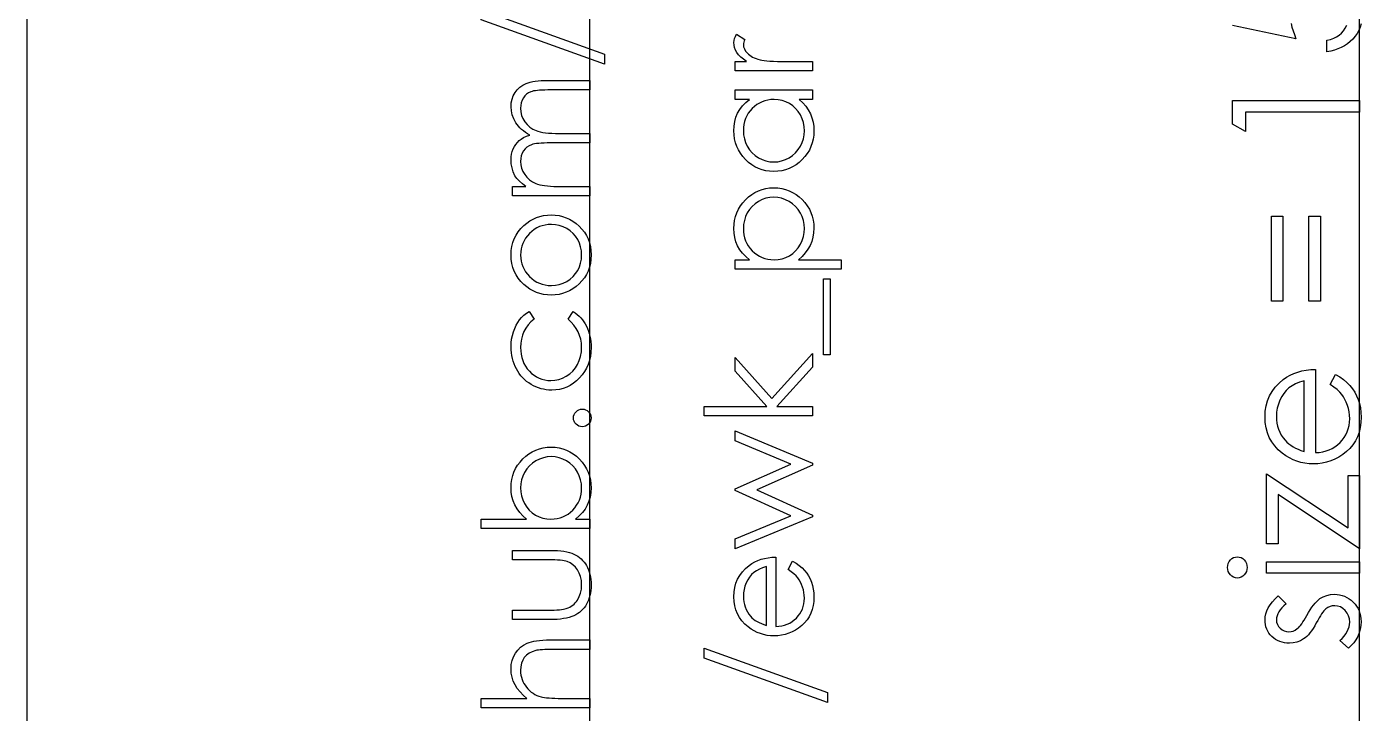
# Model space of a CAD drawing. Header units: millimetres. Extents: x -512 to -50, y 143 to 454.
# Drawn here: x -436.97 to -405.45, y 180.59 to 196.8 of the extents above; entities that cross this region are included whole.
import ezdxf

# ---------------------------------------------------------------- set-up
doc = ezdxf.new("R2010")
doc.units = ezdxf.units.MM

msp = doc.modelspace()

# ---------------------------------------------------------------- linework, layer by layer
at = {"color": 7, "linetype": 'Continuous', "lineweight": 25}
msp.add_line((-436.971, 335.946), (-436.971, 142.946), dxfattribs=at)
at = {"color": 7, "linetype": 'Continuous'}
for p, q in [((-423.672, 164.056), (-423.672, 293.248)), ((-405.491, 164.056), (-405.491, 293.248))]:
    msp.add_line(p, q, dxfattribs=at)
at = {"color": 7, "linetype": 'Continuous', "flags": 128}
for points in [[(-426.236, 197.197), (-423.32, 196.151), (-423.32, 196.151), (-423.32, 195.915), (-423.32, 195.915), (-426.236, 196.96), (-426.236, 196.96), (-426.236, 197.197)], [(-407.107, 196.877), (-407.085, 196.792), (-407.058, 196.704), (-407.027, 196.613), (-406.991, 196.517), (-406.991, 196.517), (-408.491, 196.825)], [(-405.447, 196.867), (-405.473, 196.788), (-405.507, 196.713), (-405.547, 196.642), (-405.595, 196.573), (-405.65, 196.509), (-405.712, 196.449), (-405.777, 196.396), (-405.846, 196.35), (-405.921, 196.309), (-405.999, 196.274), (-406.082, 196.247), (-406.169, 196.225), (-406.26, 196.21), (-406.26, 196.21), (-406.26, 196.479), (-406.26, 196.479), (-406.175, 196.5), (-406.099, 196.528), (-406.03, 196.562), (-405.971, 196.603), (-405.917, 196.65), (-405.87, 196.705), (-405.827, 196.767), (-405.79, 196.836)], [(-420.236, 195.754), (-420.236, 195.979), (-420.236, 195.979), (-419.967, 195.979), (-419.967, 195.979), (-420.041, 196.03), (-420.105, 196.082), (-420.157, 196.136), (-420.198, 196.191), (-420.229, 196.248), (-420.251, 196.306), (-420.264, 196.364), (-420.268, 196.424), (-420.268, 196.424), (-420.264, 196.471), (-420.253, 196.519), (-420.233, 196.569), (-420.206, 196.62), (-420.206, 196.62), (-420.011, 196.497), (-420.011, 196.497), (-420.025, 196.464), (-420.036, 196.434), (-420.042, 196.406), (-420.044, 196.382), (-420.044, 196.382), (-420.038, 196.328), (-420.02, 196.275), (-419.99, 196.224), (-419.948, 196.173), (-419.923, 196.148), (-419.894, 196.125), (-419.861, 196.104), (-419.826, 196.084), (-419.787, 196.065), (-419.744, 196.048), (-419.699, 196.033), (-419.65, 196.019), (-419.65, 196.019), (-419.607, 196.009), (-419.553, 196.001), (-419.49, 195.994), (-419.416, 195.989), (-419.333, 195.984), (-419.239, 195.981), (-419.136, 195.979), (-419.023, 195.979), (-419.023, 195.979), (-418.409, 195.979), (-418.409, 195.979), (-418.409, 195.754), (-418.409, 195.754), (-420.236, 195.754)], [(-425.499, 192.806), (-425.499, 193.03), (-425.499, 193.03), (-425.182, 193.03), (-425.182, 193.03), (-425.264, 193.092), (-425.334, 193.155), (-425.392, 193.219), (-425.438, 193.283), (-425.438, 193.283), (-425.479, 193.374), (-425.508, 193.467), (-425.525, 193.562), (-425.531, 193.66), (-425.531, 193.66), (-425.528, 193.726), (-425.518, 193.79), (-425.502, 193.853), (-425.479, 193.913), (-425.45, 193.971), (-425.417, 194.023), (-425.38, 194.069), (-425.339, 194.11), (-425.291, 194.146), (-425.233, 194.181), (-425.167, 194.212), (-425.09, 194.241), (-425.09, 194.241), (-425.143, 194.272), (-425.192, 194.304), (-425.238, 194.338), (-425.28, 194.373), (-425.32, 194.411), (-425.356, 194.45), (-425.389, 194.491), (-425.419, 194.534), (-425.468, 194.623), (-425.503, 194.716), (-425.524, 194.812), (-425.531, 194.912), (-425.531, 194.912), (-425.525, 195.003), (-425.508, 195.089), (-425.478, 195.17), (-425.436, 195.245), (-425.384, 195.313), (-425.323, 195.371), (-425.252, 195.42), (-425.172, 195.46), (-425.126, 195.476), (-425.076, 195.49), (-425.02, 195.503), (-424.959, 195.513), (-424.893, 195.52), (-424.821, 195.526), (-424.744, 195.529), (-424.662, 195.53), (-424.662, 195.53), (-423.672, 195.53), (-423.672, 195.53), (-423.672, 195.306), (-423.672, 195.306), (-424.663, 195.306), (-424.663, 195.306), (-424.733, 195.305), (-424.797, 195.303), (-424.856, 195.3), (-424.909, 195.295), (-424.957, 195.289), (-424.998, 195.282), (-425.034, 195.273), (-425.064, 195.263), (-425.116, 195.238), (-425.163, 195.206), (-425.204, 195.165), (-425.24, 195.118), (-425.269, 195.064), (-425.29, 195.005), (-425.303, 194.942), (-425.307, 194.873), (-425.307, 194.873), (-425.3, 194.788), (-425.282, 194.707), (-425.25, 194.63), (-425.207, 194.556), (-425.153, 194.489), (-425.09, 194.432), (-425.019, 194.384), (-424.94, 194.346), (-424.895, 194.331), (-424.843, 194.317), (-424.783, 194.306), (-424.717, 194.297), (-424.644, 194.29), (-424.564, 194.284), (-424.477, 194.281), (-424.383, 194.28), (-424.383, 194.28), (-423.672, 194.28), (-423.672, 194.28), (-423.672, 194.056), (-423.672, 194.056), (-424.601, 194.056), (-424.601, 194.056), (-424.68, 194.055), (-424.752, 194.053), (-424.818, 194.05), (-424.877, 194.045), (-424.93, 194.039), (-424.975, 194.032), (-425.015, 194.024), (-425.047, 194.014), (-425.103, 193.989), (-425.154, 193.957), (-425.198, 193.916), (-425.236, 193.868), (-425.267, 193.814), (-425.289, 193.754), (-425.302, 193.69), (-425.307, 193.621), (-425.307, 193.621), (-425.301, 193.54), (-425.282, 193.461), (-425.252, 193.385), (-425.209, 193.312), (-425.156, 193.245), (-425.094, 193.187), (-425.025, 193.138), (-424.947, 193.099), (-424.903, 193.083), (-424.853, 193.069), (-424.798, 193.057), (-424.737, 193.048), (-424.672, 193.04), (-424.6, 193.035), (-424.524, 193.031), (-424.441, 193.03), (-424.441, 193.03), (-423.672, 193.03), (-423.672, 193.03), (-423.672, 192.806), (-423.672, 192.806), (-425.499, 192.806)], [(-420.236, 195.306), (-418.409, 195.306), (-418.409, 195.306), (-418.409, 195.081), (-418.409, 195.081), (-418.725, 195.081), (-418.725, 195.081), (-418.641, 195.004), (-418.569, 194.922), (-418.509, 194.835), (-418.461, 194.744), (-418.424, 194.648), (-418.398, 194.548), (-418.382, 194.444), (-418.377, 194.335), (-418.377, 194.335), (-418.382, 194.238), (-418.395, 194.145), (-418.416, 194.056), (-418.446, 193.97), (-418.485, 193.887), (-418.533, 193.808), (-418.589, 193.733), (-418.654, 193.662), (-418.725, 193.596), (-418.8, 193.539), (-418.879, 193.492), (-418.961, 193.452), (-419.047, 193.422), (-419.137, 193.4), (-419.231, 193.387), (-419.328, 193.383), (-419.328, 193.383), (-419.423, 193.387), (-419.515, 193.4), (-419.603, 193.422), (-419.688, 193.453), (-419.77, 193.493), (-419.847, 193.541), (-419.922, 193.598), (-419.992, 193.664), (-420.057, 193.736), (-420.113, 193.812), (-420.161, 193.891), (-420.199, 193.975), (-420.23, 194.061), (-420.251, 194.151), (-420.264, 194.245), (-420.268, 194.342), (-420.268, 194.342), (-420.263, 194.454), (-420.246, 194.56), (-420.218, 194.661), (-420.18, 194.756), (-420.129, 194.845), (-420.065, 194.93), (-419.988, 195.008), (-419.898, 195.081), (-419.898, 195.081), (-420.236, 195.081), (-420.236, 195.081), (-420.236, 195.306)], [(-420.044, 194.345), (-420.038, 194.247), (-420.02, 194.153), (-419.991, 194.063), (-419.95, 193.976), (-419.898, 193.896), (-419.837, 193.824), (-419.766, 193.761), (-419.685, 193.707), (-419.599, 193.663), (-419.51, 193.632), (-419.419, 193.613), (-419.325, 193.607), (-419.325, 193.607), (-419.232, 193.613), (-419.141, 193.632), (-419.052, 193.664), (-418.965, 193.708), (-418.884, 193.763), (-418.812, 193.826), (-418.75, 193.898), (-418.697, 193.979), (-418.655, 194.065), (-418.626, 194.155), (-418.608, 194.248), (-418.602, 194.343), (-418.602, 194.343), (-418.608, 194.44), (-418.625, 194.535), (-418.655, 194.627), (-418.697, 194.716), (-418.748, 194.798), (-418.808, 194.872), (-418.877, 194.934), (-418.954, 194.986), (-419.037, 195.028), (-419.126, 195.058), (-419.22, 195.075), (-419.319, 195.081), (-419.319, 195.081), (-419.394, 195.078), (-419.467, 195.068), (-419.537, 195.051), (-419.603, 195.028), (-419.666, 194.998), (-419.726, 194.962), (-419.783, 194.919), (-419.836, 194.868), (-419.885, 194.814), (-419.927, 194.756), (-419.963, 194.695), (-419.992, 194.632), (-420.015, 194.565), (-420.031, 194.494), (-420.041, 194.421), (-420.044, 194.345)], [(-408.491, 194.501), (-408.491, 195.056), (-408.491, 195.056), (-405.491, 195.056), (-405.491, 195.056), (-405.491, 194.786), (-405.491, 194.786), (-408.183, 194.786), (-408.183, 194.786), (-408.183, 194.325), (-408.183, 194.325), (-408.491, 194.501)], [(-420.236, 191.075), (-420.236, 191.299), (-420.236, 191.299), (-419.898, 191.299), (-419.898, 191.299), (-419.988, 191.373), (-420.065, 191.452), (-420.129, 191.536), (-420.18, 191.625), (-420.218, 191.72), (-420.246, 191.821), (-420.263, 191.926), (-420.268, 192.037), (-420.268, 192.037), (-420.264, 192.135), (-420.251, 192.229), (-420.23, 192.319), (-420.199, 192.406), (-420.161, 192.489), (-420.113, 192.568), (-420.057, 192.644), (-419.992, 192.716), (-419.922, 192.782), (-419.847, 192.839), (-419.77, 192.888), (-419.688, 192.927), (-419.603, 192.958), (-419.515, 192.98), (-419.423, 192.993), (-419.328, 192.998), (-419.328, 192.998), (-419.231, 192.993), (-419.137, 192.98), (-419.047, 192.959), (-418.961, 192.928), (-418.879, 192.889), (-418.8, 192.841), (-418.725, 192.784), (-418.654, 192.719), (-418.589, 192.647), (-418.533, 192.572), (-418.485, 192.493), (-418.446, 192.411), (-418.416, 192.324), (-418.395, 192.235), (-418.382, 192.141), (-418.377, 192.044), (-418.377, 192.044), (-418.383, 191.936), (-418.4, 191.831), (-418.428, 191.731), (-418.468, 191.636), (-418.52, 191.545), (-418.582, 191.459), (-418.656, 191.377), (-418.74, 191.299), (-418.74, 191.299), (-417.736, 191.299), (-417.736, 191.299), (-417.736, 191.075), (-417.736, 191.075), (-420.236, 191.075)], [(-420.044, 192.035), (-420.041, 191.959), (-420.031, 191.886), (-420.015, 191.816), (-419.992, 191.749), (-419.963, 191.685), (-419.927, 191.624), (-419.885, 191.566), (-419.836, 191.512), (-419.783, 191.462), (-419.726, 191.419), (-419.666, 191.382), (-419.603, 191.352), (-419.537, 191.329), (-419.467, 191.313), (-419.394, 191.303), (-419.319, 191.299), (-419.319, 191.299), (-419.22, 191.305), (-419.126, 191.323), (-419.037, 191.352), (-418.954, 191.394), (-418.877, 191.447), (-418.808, 191.51), (-418.748, 191.583), (-418.697, 191.666), (-418.655, 191.756), (-418.625, 191.848), (-418.608, 191.942), (-418.602, 192.039), (-418.602, 192.039), (-418.608, 192.134), (-418.626, 192.226), (-418.655, 192.316), (-418.697, 192.402), (-418.75, 192.483), (-418.812, 192.555), (-418.884, 192.618), (-418.965, 192.672), (-419.052, 192.717), (-419.141, 192.749), (-419.232, 192.767), (-419.325, 192.774), (-419.325, 192.774), (-419.419, 192.768), (-419.51, 192.749), (-419.599, 192.718), (-419.685, 192.673), (-419.766, 192.619), (-419.837, 192.556), (-419.898, 192.485), (-419.95, 192.405), (-419.991, 192.318), (-420.02, 192.228), (-420.038, 192.134), (-420.044, 192.035)], [(-425.531, 191.412), (-425.527, 191.515), (-425.512, 191.613), (-425.489, 191.706), (-425.456, 191.796), (-425.413, 191.88), (-425.362, 191.96), (-425.301, 192.035), (-425.23, 192.107), (-425.23, 192.107), (-425.16, 192.165), (-425.086, 192.216), (-425.01, 192.259), (-424.931, 192.294), (-424.848, 192.322), (-424.762, 192.341), (-424.673, 192.353), (-424.581, 192.357), (-424.581, 192.357), (-424.488, 192.353), (-424.398, 192.34), (-424.312, 192.32), (-424.228, 192.291), (-424.147, 192.254), (-424.069, 192.208), (-423.994, 192.155), (-423.922, 192.093), (-423.856, 192.024), (-423.799, 191.951), (-423.75, 191.873), (-423.711, 191.791), (-423.68, 191.703), (-423.658, 191.611), (-423.645, 191.514), (-423.64, 191.412), (-423.64, 191.412), (-423.645, 191.31), (-423.658, 191.213), (-423.68, 191.121), (-423.711, 191.033), (-423.75, 190.95), (-423.799, 190.872), (-423.856, 190.799), (-423.922, 190.73), (-423.994, 190.668), (-424.069, 190.615), (-424.147, 190.569), (-424.228, 190.532), (-424.312, 190.503), (-424.398, 190.482), (-424.488, 190.47), (-424.581, 190.466), (-424.581, 190.466), (-424.672, 190.47), (-424.761, 190.481), (-424.847, 190.501), (-424.929, 190.529), (-425.009, 190.564), (-425.085, 190.607), (-425.159, 190.658), (-425.229, 190.716), (-425.229, 190.716), (-425.3, 190.787), (-425.361, 190.863), (-425.413, 190.943), (-425.456, 191.028), (-425.489, 191.117), (-425.512, 191.211), (-425.527, 191.31), (-425.531, 191.412)], [(-407.568, 192.325), (-407.299, 192.325), (-407.299, 192.325), (-407.299, 190.325), (-407.299, 190.325), (-407.568, 190.325), (-407.568, 190.325), (-407.568, 192.325)], [(-406.683, 192.325), (-406.414, 192.325), (-406.414, 192.325), (-406.414, 190.325), (-406.414, 190.325), (-406.683, 190.325), (-406.683, 190.325), (-406.683, 192.325)], [(-425.307, 191.411), (-425.303, 191.339), (-425.293, 191.269), (-425.277, 191.201), (-425.254, 191.137), (-425.224, 191.074), (-425.187, 191.014), (-425.144, 190.957), (-425.094, 190.903), (-425.039, 190.853), (-424.982, 190.81), (-424.922, 190.773), (-424.859, 190.743), (-424.793, 190.72), (-424.724, 190.704), (-424.653, 190.694), (-424.579, 190.69), (-424.579, 190.69), (-424.483, 190.696), (-424.391, 190.714), (-424.302, 190.745), (-424.216, 190.787), (-424.137, 190.84), (-424.067, 190.901), (-424.007, 190.971), (-423.956, 191.049), (-423.916, 191.134), (-423.887, 191.222), (-423.87, 191.315), (-423.864, 191.411), (-423.864, 191.411), (-423.87, 191.508), (-423.887, 191.601), (-423.916, 191.689), (-423.956, 191.774), (-424.007, 191.852), (-424.067, 191.922), (-424.137, 191.983), (-424.216, 192.035), (-424.302, 192.078), (-424.391, 192.109), (-424.483, 192.127), (-424.579, 192.133), (-424.579, 192.133), (-424.653, 192.129), (-424.724, 192.119), (-424.793, 192.103), (-424.859, 192.08), (-424.922, 192.049), (-424.982, 192.012), (-425.039, 191.969), (-425.094, 191.919), (-425.144, 191.865), (-425.187, 191.808), (-425.224, 191.748), (-425.254, 191.686), (-425.277, 191.621), (-425.293, 191.554), (-425.303, 191.484), (-425.307, 191.411)], [(-418.153, 189.056), (-418.153, 190.851), (-418.153, 190.851), (-417.993, 190.851), (-417.993, 190.851), (-417.993, 189.056), (-417.993, 189.056), (-418.153, 189.056)], [(-425.103, 190.081), (-424.986, 189.894), (-424.986, 189.894), (-425.061, 189.83), (-425.126, 189.76), (-425.182, 189.686), (-425.227, 189.606), (-425.262, 189.519), (-425.287, 189.428), (-425.302, 189.331), (-425.307, 189.228), (-425.307, 189.228), (-425.303, 189.146), (-425.294, 189.067), (-425.277, 188.992), (-425.255, 188.92), (-425.225, 188.852), (-425.189, 188.788), (-425.147, 188.727), (-425.098, 188.669), (-425.044, 188.617), (-424.988, 188.572), (-424.929, 188.533), (-424.867, 188.502), (-424.802, 188.478), (-424.734, 188.461), (-424.664, 188.45), (-424.591, 188.447), (-424.591, 188.447), (-424.495, 188.453), (-424.402, 188.472), (-424.312, 188.504), (-424.225, 188.549), (-424.144, 188.605), (-424.073, 188.671), (-424.011, 188.745), (-423.959, 188.83), (-423.918, 188.922), (-423.888, 189.019), (-423.87, 189.122), (-423.864, 189.23), (-423.864, 189.23), (-423.869, 189.329), (-423.884, 189.424), (-423.91, 189.513), (-423.945, 189.599), (-423.99, 189.68), (-424.045, 189.755), (-424.11, 189.827), (-424.185, 189.894), (-424.185, 189.894), (-424.062, 190.081), (-424.062, 190.081), (-424.013, 190.047), (-423.967, 190.01), (-423.924, 189.97), (-423.884, 189.928), (-423.846, 189.883), (-423.812, 189.834), (-423.78, 189.783), (-423.751, 189.729), (-423.725, 189.673), (-423.702, 189.615), (-423.683, 189.555), (-423.668, 189.493), (-423.656, 189.43), (-423.647, 189.364), (-423.642, 189.296), (-423.64, 189.226), (-423.64, 189.226), (-423.644, 189.12), (-423.657, 189.019), (-423.678, 188.922), (-423.708, 188.83), (-423.746, 188.743), (-423.793, 188.66), (-423.848, 188.581), (-423.912, 188.508), (-423.981, 188.441), (-424.054, 188.383), (-424.131, 188.334), (-424.212, 188.294), (-424.296, 188.262), (-424.384, 188.24), (-424.475, 188.227), (-424.571, 188.222), (-424.571, 188.222), (-424.635, 188.224), (-424.699, 188.231), (-424.761, 188.241), (-424.822, 188.256), (-424.883, 188.274), (-424.942, 188.297), (-424.999, 188.325), (-425.056, 188.356), (-425.11, 188.391), (-425.162, 188.429), (-425.21, 188.47), (-425.255, 188.514), (-425.297, 188.561), (-425.336, 188.612), (-425.372, 188.666), (-425.405, 188.723), (-425.435, 188.782), (-425.461, 188.843), (-425.482, 188.905), (-425.5, 188.97), (-425.514, 189.036), (-425.523, 189.104), (-425.529, 189.173), (-425.531, 189.245), (-425.531, 189.245), (-425.528, 189.335), (-425.517, 189.423), (-425.5, 189.51), (-425.476, 189.595), (-425.445, 189.676), (-425.411, 189.751), (-425.373, 189.819), (-425.331, 189.882), (-425.283, 189.938), (-425.229, 189.99), (-425.169, 190.038), (-425.103, 190.081)], [(-420.973, 187.613), (-420.973, 187.838), (-420.973, 187.838), (-419.491, 187.838), (-419.491, 187.838), (-420.236, 188.669), (-420.236, 188.669), (-420.236, 188.992), (-420.236, 188.992), (-419.371, 188.027), (-419.371, 188.027), (-418.409, 189.088), (-418.409, 189.088), (-418.409, 188.766), (-418.409, 188.766), (-419.251, 187.838), (-419.251, 187.838), (-418.409, 187.838), (-418.409, 187.838), (-418.409, 187.613), (-418.409, 187.613), (-420.973, 187.613)], [(-406.183, 188.355), (-406.058, 188.594), (-406.058, 188.594), (-405.958, 188.535), (-405.867, 188.472), (-405.787, 188.405), (-405.718, 188.333), (-405.656, 188.256), (-405.604, 188.176), (-405.558, 188.09), (-405.521, 188), (-405.491, 187.904), (-405.47, 187.803), (-405.457, 187.695), (-405.453, 187.582), (-405.453, 187.582), (-405.458, 187.455), (-405.474, 187.336), (-405.501, 187.225), (-405.539, 187.119), (-405.588, 187.022), (-405.647, 186.931), (-405.718, 186.847), (-405.799, 186.771), (-405.887, 186.702), (-405.977, 186.643), (-406.071, 186.593), (-406.167, 186.552), (-406.267, 186.52), (-406.369, 186.497), (-406.474, 186.484), (-406.581, 186.479), (-406.581, 186.479), (-406.682, 186.483), (-406.781, 186.494), (-406.876, 186.514), (-406.97, 186.542), (-407.06, 186.577), (-407.147, 186.621), (-407.232, 186.672), (-407.313, 186.731), (-407.313, 186.731), (-407.409, 186.815), (-407.492, 186.905), (-407.562, 187.002), (-407.62, 187.106), (-407.664, 187.216), (-407.696, 187.333), (-407.715, 187.457), (-407.722, 187.588), (-407.722, 187.588), (-407.715, 187.723), (-407.695, 187.851), (-407.661, 187.972), (-407.614, 188.085), (-407.554, 188.192), (-407.479, 188.292), (-407.391, 188.385), (-407.29, 188.471), (-407.29, 188.471), (-407.212, 188.526), (-407.129, 188.574), (-407.04, 188.615), (-406.948, 188.648), (-406.851, 188.674), (-406.748, 188.693), (-406.641, 188.705), (-406.53, 188.71), (-406.53, 188.71), (-406.53, 186.748), (-406.53, 186.748), (-406.443, 186.753), (-406.36, 186.765), (-406.281, 186.785), (-406.207, 186.811), (-406.137, 186.844), (-406.07, 186.883), (-406.007, 186.93), (-405.948, 186.984), (-405.896, 187.042), (-405.849, 187.104), (-405.81, 187.17), (-405.778, 187.239), (-405.754, 187.311), (-405.736, 187.387), (-405.726, 187.466), (-405.722, 187.548), (-405.722, 187.548), (-405.725, 187.628), (-405.735, 187.707), (-405.751, 187.785), (-405.774, 187.862), (-405.801, 187.936), (-405.833, 188.004), (-405.869, 188.066), (-405.909, 188.122), (-405.958, 188.177), (-406.02, 188.234), (-406.095, 188.294), (-406.183, 188.355)], [(-406.799, 188.44), (-406.905, 188.408), (-407, 188.369), (-407.084, 188.324), (-407.156, 188.273), (-407.22, 188.214), (-407.276, 188.145), (-407.327, 188.068), (-407.371, 187.982), (-407.406, 187.891), (-407.432, 187.797), (-407.447, 187.701), (-407.453, 187.602), (-407.453, 187.602), (-407.45, 187.521), (-407.44, 187.443), (-407.424, 187.368), (-407.401, 187.297), (-407.372, 187.227), (-407.337, 187.161), (-407.295, 187.098), (-407.247, 187.037), (-407.247, 187.037), (-407.208, 186.995), (-407.163, 186.956), (-407.114, 186.919), (-407.06, 186.886), (-407.002, 186.854), (-406.939, 186.826), (-406.872, 186.8), (-406.799, 186.776), (-406.799, 186.776), (-406.799, 188.44)], [(-424.057, 187.565), (-424.053, 187.607), (-424.042, 187.645), (-424.023, 187.68), (-423.996, 187.713), (-423.964, 187.739), (-423.929, 187.759), (-423.891, 187.77), (-423.848, 187.774), (-423.848, 187.774), (-423.807, 187.77), (-423.769, 187.759), (-423.734, 187.739), (-423.702, 187.713), (-423.675, 187.68), (-423.656, 187.645), (-423.644, 187.607), (-423.64, 187.565), (-423.64, 187.565), (-423.644, 187.524), (-423.656, 187.486), (-423.675, 187.45), (-423.702, 187.418), (-423.734, 187.392), (-423.769, 187.373), (-423.807, 187.361), (-423.848, 187.357), (-423.848, 187.357), (-423.891, 187.361), (-423.929, 187.373), (-423.964, 187.392), (-423.996, 187.418), (-424.023, 187.45), (-424.042, 187.486), (-424.053, 187.524), (-424.057, 187.565)], [(-420.236, 184.472), (-420.236, 184.713), (-420.236, 184.713), (-418.922, 185.258), (-418.922, 185.258), (-420.236, 185.854), (-420.236, 185.854), (-420.236, 185.892), (-420.236, 185.892), (-418.922, 186.476), (-418.922, 186.476), (-420.236, 187.025), (-420.236, 187.025), (-420.236, 187.261), (-420.236, 187.261), (-418.409, 186.497), (-418.409, 186.497), (-418.409, 186.451), (-418.409, 186.451), (-419.723, 185.867), (-419.723, 185.867), (-418.409, 185.271), (-418.409, 185.271), (-418.409, 185.229), (-418.409, 185.229), (-420.236, 184.472)], [(-423.672, 184.953), (-426.236, 184.953), (-426.236, 184.953), (-426.236, 185.177), (-426.236, 185.177), (-425.168, 185.177), (-425.168, 185.177), (-425.253, 185.255), (-425.327, 185.337), (-425.389, 185.423), (-425.44, 185.514), (-425.48, 185.61), (-425.509, 185.709), (-425.526, 185.814), (-425.531, 185.923), (-425.531, 185.923), (-425.527, 186.019), (-425.514, 186.113), (-425.492, 186.203), (-425.462, 186.289), (-425.423, 186.371), (-425.375, 186.45), (-425.319, 186.525), (-425.254, 186.597), (-425.183, 186.662), (-425.108, 186.719), (-425.03, 186.767), (-424.948, 186.807), (-424.862, 186.837), (-424.772, 186.859), (-424.679, 186.872), (-424.582, 186.876), (-424.582, 186.876), (-424.486, 186.872), (-424.394, 186.859), (-424.306, 186.837), (-424.221, 186.806), (-424.139, 186.766), (-424.061, 186.717), (-423.987, 186.66), (-423.916, 186.594), (-423.851, 186.522), (-423.795, 186.446), (-423.748, 186.367), (-423.709, 186.284), (-423.679, 186.197), (-423.657, 186.107), (-423.645, 186.013), (-423.64, 185.916), (-423.64, 185.916), (-423.646, 185.804), (-423.662, 185.699), (-423.69, 185.599), (-423.729, 185.504), (-423.779, 185.414), (-423.843, 185.33), (-423.92, 185.251), (-424.01, 185.177), (-424.01, 185.177), (-423.672, 185.177), (-423.672, 185.177), (-423.672, 184.953)], [(-423.864, 185.914), (-423.87, 186.012), (-423.888, 186.106), (-423.918, 186.196), (-423.959, 186.283), (-424.01, 186.363), (-424.072, 186.435), (-424.142, 186.498), (-424.223, 186.552), (-424.309, 186.596), (-424.398, 186.627), (-424.488, 186.646), (-424.582, 186.652), (-424.582, 186.652), (-424.676, 186.645), (-424.767, 186.627), (-424.857, 186.595), (-424.944, 186.551), (-425.025, 186.496), (-425.096, 186.433), (-425.159, 186.361), (-425.211, 186.28), (-425.253, 186.194), (-425.283, 186.104), (-425.301, 186.012), (-425.307, 185.917), (-425.307, 185.917), (-425.301, 185.82), (-425.283, 185.726), (-425.253, 185.634), (-425.211, 185.544), (-425.159, 185.461), (-425.099, 185.388), (-425.03, 185.325), (-424.954, 185.272), (-424.87, 185.231), (-424.781, 185.201), (-424.688, 185.184), (-424.589, 185.177), (-424.589, 185.177), (-424.513, 185.181), (-424.441, 185.191), (-424.371, 185.208), (-424.305, 185.231), (-424.242, 185.261), (-424.182, 185.297), (-424.126, 185.34), (-424.072, 185.39), (-424.024, 185.444), (-423.981, 185.503), (-423.946, 185.563), (-423.917, 185.627), (-423.894, 185.694), (-423.877, 185.764), (-423.867, 185.838), (-423.864, 185.914)], [(-407.683, 184.594), (-407.683, 186.248), (-407.683, 186.248), (-405.76, 184.973), (-405.76, 184.973), (-405.76, 186.21), (-405.76, 186.21), (-405.491, 186.21), (-405.491, 186.21), (-405.491, 184.479), (-405.491, 184.479), (-407.414, 185.755), (-407.414, 185.755), (-407.414, 184.594), (-407.414, 184.594), (-407.683, 184.594)], [(-425.499, 182.806), (-425.499, 183.03), (-425.499, 183.03), (-424.652, 183.03), (-424.652, 183.03), (-424.577, 183.031), (-424.509, 183.032), (-424.446, 183.035), (-424.39, 183.039), (-424.34, 183.044), (-424.295, 183.05), (-424.257, 183.057), (-424.225, 183.066), (-424.225, 183.066), (-424.184, 183.081), (-424.145, 183.098), (-424.109, 183.119), (-424.075, 183.143), (-424.043, 183.17), (-424.014, 183.2), (-423.986, 183.232), (-423.961, 183.268), (-423.919, 183.347), (-423.888, 183.433), (-423.87, 183.526), (-423.864, 183.627), (-423.864, 183.627), (-423.87, 183.727), (-423.888, 183.819), (-423.918, 183.903), (-423.959, 183.979), (-424.009, 184.046), (-424.068, 184.101), (-424.133, 184.146), (-424.207, 184.179), (-424.207, 184.179), (-424.237, 184.187), (-424.274, 184.195), (-424.318, 184.201), (-424.37, 184.207), (-424.43, 184.211), (-424.496, 184.213), (-424.571, 184.215), (-424.652, 184.216), (-424.652, 184.216), (-425.499, 184.216), (-425.499, 184.216), (-425.499, 184.44), (-425.499, 184.44), (-424.61, 184.44), (-424.61, 184.44), (-424.519, 184.439), (-424.434, 184.435), (-424.354, 184.428), (-424.281, 184.418), (-424.213, 184.405), (-424.151, 184.39), (-424.095, 184.371), (-424.045, 184.35), (-423.999, 184.326), (-423.955, 184.3), (-423.914, 184.27), (-423.875, 184.237), (-423.84, 184.202), (-423.806, 184.164), (-423.776, 184.123), (-423.748, 184.079), (-423.723, 184.032), (-423.701, 183.983), (-423.682, 183.93), (-423.667, 183.875), (-423.655, 183.816), (-423.647, 183.755), (-423.642, 183.692), (-423.64, 183.625), (-423.64, 183.625), (-423.642, 183.558), (-423.647, 183.494), (-423.655, 183.433), (-423.667, 183.374), (-423.682, 183.319), (-423.701, 183.266), (-423.723, 183.216), (-423.748, 183.169), (-423.776, 183.125), (-423.807, 183.083), (-423.84, 183.045), (-423.876, 183.009), (-423.915, 182.976), (-423.957, 182.947), (-424.001, 182.92), (-424.047, 182.896), (-424.098, 182.875), (-424.155, 182.856), (-424.219, 182.841), (-424.288, 182.828), (-424.364, 182.818), (-424.445, 182.811), (-424.533, 182.807), (-424.626, 182.806), (-424.626, 182.806), (-425.499, 182.806)], [(-418.986, 183.985), (-418.882, 184.184), (-418.882, 184.184), (-418.798, 184.135), (-418.723, 184.082), (-418.656, 184.026), (-418.598, 183.966), (-418.547, 183.902), (-418.503, 183.835), (-418.465, 183.764), (-418.434, 183.689), (-418.409, 183.609), (-418.391, 183.524), (-418.381, 183.435), (-418.377, 183.34), (-418.377, 183.34), (-418.382, 183.235), (-418.395, 183.136), (-418.418, 183.043), (-418.449, 182.955), (-418.49, 182.874), (-418.54, 182.798), (-418.598, 182.728), (-418.666, 182.664), (-418.739, 182.607), (-418.814, 182.558), (-418.893, 182.516), (-418.973, 182.482), (-419.056, 182.455), (-419.141, 182.436), (-419.228, 182.425), (-419.318, 182.421), (-419.318, 182.421), (-419.402, 182.425), (-419.484, 182.434), (-419.564, 182.451), (-419.641, 182.474), (-419.716, 182.503), (-419.789, 182.539), (-419.86, 182.582), (-419.928, 182.631), (-419.928, 182.631), (-420.007, 182.701), (-420.076, 182.776), (-420.135, 182.857), (-420.183, 182.943), (-420.22, 183.036), (-420.247, 183.133), (-420.263, 183.236), (-420.268, 183.346), (-420.268, 183.346), (-420.263, 183.458), (-420.246, 183.564), (-420.218, 183.665), (-420.178, 183.76), (-420.128, 183.849), (-420.066, 183.932), (-419.993, 184.01), (-419.909, 184.081), (-419.909, 184.081), (-419.843, 184.127), (-419.774, 184.167), (-419.7, 184.201), (-419.623, 184.228), (-419.542, 184.251), (-419.457, 184.267), (-419.368, 184.276), (-419.275, 184.28), (-419.275, 184.28), (-419.275, 182.645), (-419.275, 182.645), (-419.203, 182.65), (-419.133, 182.66), (-419.068, 182.676), (-419.006, 182.698), (-418.947, 182.725), (-418.892, 182.758), (-418.84, 182.797), (-418.79, 182.842), (-418.746, 182.891), (-418.708, 182.942), (-418.675, 182.997), (-418.649, 183.055), (-418.628, 183.115), (-418.614, 183.178), (-418.605, 183.243), (-418.602, 183.312), (-418.602, 183.312), (-418.604, 183.379), (-418.612, 183.445), (-418.626, 183.51), (-418.645, 183.574), (-418.668, 183.636), (-418.694, 183.692), (-418.724, 183.744), (-418.758, 183.791), (-418.798, 183.836), (-418.85, 183.884), (-418.913, 183.934), (-418.986, 183.985)], [(-408.607, 184.035), (-408.602, 184.085), (-408.59, 184.131), (-408.568, 184.174), (-408.539, 184.213), (-408.503, 184.245), (-408.464, 184.268), (-408.421, 184.282), (-408.375, 184.286), (-408.375, 184.286), (-408.33, 184.282), (-408.287, 184.268), (-408.248, 184.245), (-408.213, 184.213), (-408.183, 184.174), (-408.162, 184.131), (-408.149, 184.085), (-408.145, 184.035), (-408.145, 184.035), (-408.149, 183.986), (-408.162, 183.941), (-408.183, 183.898), (-408.213, 183.86), (-408.248, 183.828), (-408.287, 183.805), (-408.33, 183.791), (-408.375, 183.786), (-408.375, 183.786), (-408.421, 183.791), (-408.464, 183.805), (-408.503, 183.828), (-408.539, 183.86), (-408.568, 183.898), (-408.59, 183.941), (-408.602, 183.986), (-408.607, 184.035)], [(-407.683, 183.902), (-407.683, 184.171), (-407.683, 184.171), (-405.491, 184.171), (-405.491, 184.171), (-405.491, 183.902), (-405.491, 183.902), (-407.683, 183.902)], [(-419.499, 184.056), (-419.588, 184.029), (-419.666, 183.997), (-419.736, 183.959), (-419.797, 183.916), (-419.85, 183.867), (-419.897, 183.81), (-419.939, 183.746), (-419.976, 183.674), (-420.005, 183.598), (-420.027, 183.519), (-420.039, 183.439), (-420.044, 183.357), (-420.044, 183.357), (-420.041, 183.29), (-420.033, 183.225), (-420.02, 183.162), (-420.001, 183.103), (-419.977, 183.045), (-419.948, 182.989), (-419.913, 182.937), (-419.873, 182.886), (-419.873, 182.886), (-419.84, 182.851), (-419.803, 182.819), (-419.762, 182.788), (-419.717, 182.76), (-419.668, 182.734), (-419.616, 182.71), (-419.56, 182.689), (-419.499, 182.669), (-419.499, 182.669), (-419.499, 184.056)], [(-407.41, 183.363), (-407.222, 183.181), (-407.222, 183.181), (-407.276, 183.133), (-407.323, 183.085), (-407.363, 183.036), (-407.395, 182.99), (-407.42, 182.942), (-407.438, 182.895), (-407.449, 182.848), (-407.453, 182.802), (-407.453, 182.802), (-407.447, 182.746), (-407.43, 182.693), (-407.403, 182.645), (-407.364, 182.601), (-407.318, 182.564), (-407.268, 182.538), (-407.215, 182.523), (-407.158, 182.517), (-407.158, 182.517), (-407.106, 182.522), (-407.056, 182.536), (-407.007, 182.559), (-406.959, 182.592), (-406.959, 182.592), (-406.934, 182.613), (-406.908, 182.639), (-406.882, 182.67), (-406.854, 182.707), (-406.825, 182.749), (-406.795, 182.796), (-406.765, 182.848), (-406.733, 182.905), (-406.733, 182.905), (-406.693, 182.975), (-406.654, 183.038), (-406.615, 183.097), (-406.576, 183.149), (-406.538, 183.195), (-406.5, 183.236), (-406.462, 183.271), (-406.425, 183.3), (-406.425, 183.3), (-406.348, 183.344), (-406.265, 183.377), (-406.178, 183.395), (-406.086, 183.402), (-406.086, 183.402), (-406.021, 183.399), (-405.959, 183.39), (-405.899, 183.376), (-405.842, 183.356), (-405.786, 183.33), (-405.734, 183.298), (-405.685, 183.261), (-405.637, 183.218), (-405.594, 183.17), (-405.557, 183.121), (-405.525, 183.068), (-405.499, 183.012), (-405.479, 182.953), (-405.464, 182.891), (-405.456, 182.827), (-405.453, 182.759), (-405.453, 182.759), (-405.458, 182.669), (-405.473, 182.58), (-405.497, 182.494), (-405.532, 182.409), (-405.575, 182.329), (-405.626, 182.256), (-405.684, 182.191), (-405.75, 182.133), (-405.75, 182.133), (-405.953, 182.311), (-405.953, 182.311), (-405.899, 182.363), (-405.852, 182.415), (-405.812, 182.469), (-405.78, 182.522), (-405.754, 182.577), (-405.736, 182.633), (-405.726, 182.689), (-405.722, 182.746), (-405.722, 182.746), (-405.729, 182.823), (-405.748, 182.895), (-405.781, 182.96), (-405.827, 183.02), (-405.882, 183.069), (-405.941, 183.104), (-406.006, 183.125), (-406.075, 183.133), (-406.075, 183.133), (-406.132, 183.128), (-406.185, 183.114), (-406.236, 183.091), (-406.284, 183.059), (-406.284, 183.059), (-406.307, 183.038), (-406.331, 183.011), (-406.358, 182.978), (-406.385, 182.939), (-406.414, 182.895), (-406.444, 182.844), (-406.476, 182.788), (-406.51, 182.726), (-406.51, 182.726), (-406.548, 182.66), (-406.586, 182.598), (-406.623, 182.543), (-406.661, 182.493), (-406.698, 182.448), (-406.735, 182.41), (-406.772, 182.376), (-406.809, 182.348), (-406.809, 182.348), (-406.885, 182.304), (-406.967, 182.273), (-407.054, 182.254), (-407.147, 182.248), (-407.147, 182.248), (-407.208, 182.25), (-407.265, 182.258), (-407.32, 182.27), (-407.373, 182.287), (-407.424, 182.309), (-407.471, 182.336), (-407.516, 182.368), (-407.558, 182.405), (-407.597, 182.446), (-407.63, 182.489), (-407.658, 182.535), (-407.681, 182.583), (-407.699, 182.634), (-407.712, 182.687), (-407.72, 182.743), (-407.722, 182.802), (-407.722, 182.802), (-407.717, 182.872), (-407.703, 182.942), (-407.678, 183.012), (-407.644, 183.082), (-407.6, 183.152), (-407.546, 183.222), (-407.483, 183.293), (-407.41, 183.363)], [(-426.236, 180.722), (-426.236, 180.947), (-426.236, 180.947), (-425.154, 180.947), (-425.154, 180.947), (-425.243, 181.021), (-425.319, 181.099), (-425.384, 181.18), (-425.437, 181.265), (-425.479, 181.354), (-425.508, 181.447), (-425.525, 181.542), (-425.531, 181.642), (-425.531, 181.642), (-425.525, 181.743), (-425.505, 181.838), (-425.473, 181.927), (-425.428, 182.01), (-425.372, 182.086), (-425.307, 182.151), (-425.233, 182.205), (-425.151, 182.248), (-425.104, 182.266), (-425.051, 182.282), (-424.992, 182.295), (-424.927, 182.306), (-424.856, 182.314), (-424.778, 182.32), (-424.695, 182.324), (-424.605, 182.325), (-424.605, 182.325), (-423.672, 182.325), (-423.672, 182.325), (-423.672, 182.101), (-423.672, 182.101), (-424.532, 182.101), (-424.532, 182.101), (-424.606, 182.1), (-424.674, 182.099), (-424.736, 182.097), (-424.791, 182.094), (-424.84, 182.091), (-424.882, 182.086), (-424.918, 182.081), (-424.947, 182.075), (-424.947, 182.075), (-425.031, 182.047), (-425.104, 182.011), (-425.166, 181.966), (-425.217, 181.912), (-425.256, 181.848), (-425.284, 181.776), (-425.301, 181.693), (-425.307, 181.602), (-425.307, 181.602), (-425.305, 181.548), (-425.298, 181.496), (-425.287, 181.444), (-425.272, 181.394), (-425.252, 181.346), (-425.229, 181.299), (-425.2, 181.254), (-425.168, 181.21), (-425.131, 181.168), (-425.094, 181.131), (-425.054, 181.096), (-425.012, 181.066), (-424.968, 181.039), (-424.922, 181.016), (-424.873, 180.997), (-424.823, 180.981), (-424.823, 180.981), (-424.786, 180.973), (-424.743, 180.966), (-424.692, 180.96), (-424.634, 180.955), (-424.57, 180.952), (-424.497, 180.949), (-424.419, 180.947), (-424.333, 180.947), (-424.333, 180.947), (-423.672, 180.947), (-423.672, 180.947), (-423.672, 180.722), (-423.672, 180.722), (-426.236, 180.722)], [(-420.973, 182.133), (-418.057, 181.087), (-418.057, 181.087), (-418.057, 180.851), (-418.057, 180.851), (-420.973, 181.896), (-420.973, 181.896), (-420.973, 182.133)]]:
    msp.add_lwpolyline(points, dxfattribs=at)

doc.saveas('drawing.dxf')
